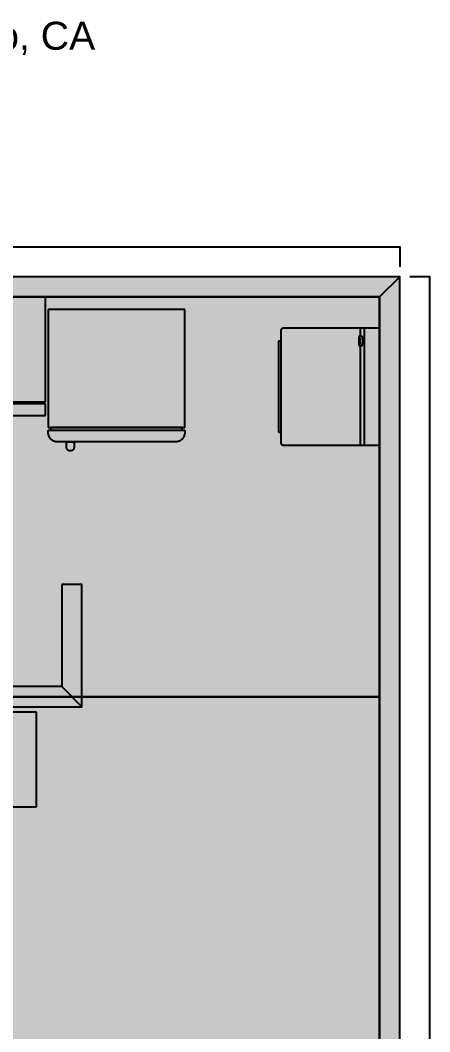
# Model space of a CAD drawing. Header units: metres. Extents: x -3.1 to 3, y -13.3 to 13.4.
# Drawn here: x 0.96 to 3.01, y 7.92 to 12.96 of the extents above; entities that cross this region are included whole.
import ezdxf

# ---------------------------------------------------------------- set-up
doc = ezdxf.new("R2010")
doc.units = ezdxf.units.M
doc.header["$MEASUREMENT"] = 0
for name, color, linetype in [('Poly-Appliances', 45, 'Continuous'), ('Poly-DimensionsExterior', 255, 'Continuous'), ('Poly-Fixtures', 45, 'Continuous'), ('Poly-Header', 255, 'Continuous'), ('Poly-RoomsHatch', 31, 'Continuous'), ('Poly-WallsHatch', 8, 'Continuous')]:
    doc.layers.add(name, color=color, linetype=linetype)
doc.styles.get("Standard").update_dxf_attribs({"font": 'arial.ttf'})

msp = doc.modelspace()

# ---------------------------------------------------------------- hatches: boundary and pattern name
at = {"layer": 'Poly-RoomsHatch'}
h = msp.add_hatch(color=254, dxfattribs=at)
h.dxf.hatch_style = 1
h.paths.add_polyline_path([(2.755273, 11.584334), (-2.755273, 11.584334), (-2.755273, 10.128293), (-1.184988, 10.128293), (-1.184988, 9.589497), (1.219811, 9.589497), (2.755273, 9.589497)])
h = msp.add_hatch(color=31, dxfattribs=at)
h.dxf.hatch_style = 1
h.paths.add_polyline_path([(-2.755273, -11.584335), (0.893237, -11.584335), (0.893237, -7.204682), (2.755273, -7.204682), (2.755273, 9.589497), (1.219811, 9.589497), (-1.184988, 9.589497), (-1.184988, 10.128293), (-2.755273, 10.128293)])
at = {"layer": 'Poly-WallsHatch'}
h = msp.add_hatch(color=8, dxfattribs=at)
h.dxf.hatch_style = 1
h.paths.add_polyline_path([(-2.755273, 11.584334), (2.755273, 11.584334), (2.855273, 11.684334), (-2.855273, 11.684334)])
h = msp.add_hatch(color=8, dxfattribs=at)
h.dxf.hatch_style = 1
h.paths.add_polyline_path([(2.755273, 11.584334), (2.755273, -7.204682), (2.855273, -7.304682), (2.855273, 11.684334)])
h = msp.add_hatch(color=8, dxfattribs=at)
h.dxf.hatch_style = 1
h.paths.add_polyline_path([(1.169811, 10.148812), (1.169811, 9.639497), (1.269811, 9.539497), (1.269811, 10.148812)])
h = msp.add_hatch(color=8, dxfattribs=at)
h.dxf.hatch_style = 1
h.paths.add_polyline_path([(-1.184988, 9.539497), (1.269811, 9.539497), (1.169811, 9.639497), (-1.084988, 9.639497)])

# ---------------------------------------------------------------- linework, layer by layer
at = {"layer": 'Poly-Appliances', "color": 45}
for points in [[(1.783487, 11.521571), (1.102579, 11.521571)], [(1.102579, 11.521571), (1.102579, 10.931883)], [(1.783487, 10.931883), (1.783487, 11.521571)], [(1.783487, 11.521571), (1.783487, 11.521571)], [(2.264139, 11.413422), (2.26418, 11.414787), (2.264299, 11.416119), (2.264494, 11.417414), (2.264761, 11.418667), (2.265097, 11.419874), (2.265499, 11.421029), (2.265963, 11.422128), (2.266486, 11.423167), (2.267065, 11.42414), (2.267696, 11.425043), (2.268376, 11.425871), (2.269102, 11.426619), (2.26987, 11.427283), (2.270677, 11.427858), (2.271521, 11.428339), (2.272396, 11.428721), (2.273301, 11.429), (2.274232, 11.429171), (2.275186, 11.429229)], [(2.264139, 10.858862), (2.264139, 11.413422)], [(2.275186, 11.429229), (2.755272, 11.429229)], [(2.66042, 11.388614), (2.66042, 11.429229)], [(2.66042, 11.429229), (2.677863, 11.429229)], [(2.677863, 11.429229), (2.677863, 10.843054)], [(2.755272, 11.429229), (2.755272, 10.843048)], [(2.26414, 11.363023), (2.251483, 11.363023)], [(2.251483, 11.363023), (2.251483, 10.909238)], [(2.26414, 10.909238), (2.26414, 11.363023)], [(2.654493, 11.388622), (2.654192, 11.388532), (2.653898, 11.388268), (2.653612, 11.387836), (2.653335, 11.387244), (2.653069, 11.3865), (2.652814, 11.38561), (2.652571, 11.384582), (2.652342, 11.383424), (2.652127, 11.382142), (2.651927, 11.380745), (2.651744, 11.379239), (2.651579, 11.377631), (2.651432, 11.37593), (2.651305, 11.374142), (2.651199, 11.372275), (2.651115, 11.370336), (2.651053, 11.368333), (2.651015, 11.366272), (2.651003, 11.364161)], [(2.651003, 11.364161), (2.651003, 11.364161)], [(2.651003, 11.364161), (2.651015, 11.362051), (2.651053, 11.35999), (2.651115, 11.357986), (2.651199, 11.356047), (2.651305, 11.35418), (2.651432, 11.352392), (2.651579, 11.350691), (2.651744, 11.349084), (2.651927, 11.347577), (2.652127, 11.34618), (2.652342, 11.344898), (2.652571, 11.34374), (2.652814, 11.342712), (2.653069, 11.341822), (2.653335, 11.341078), (2.653612, 11.340486), (2.653898, 11.340054), (2.654192, 11.33979), (2.654493, 11.3397)], [(2.657984, 11.364161), (2.657971, 11.366272), (2.657933, 11.368333), (2.657872, 11.370336), (2.657787, 11.372275), (2.657681, 11.374142), (2.657554, 11.37593), (2.657407, 11.377631), (2.657242, 11.379239), (2.657059, 11.380745), (2.65686, 11.382142), (2.656645, 11.383424), (2.656415, 11.384582), (2.656172, 11.38561), (2.655917, 11.3865), (2.655651, 11.387244), (2.655374, 11.387836), (2.655088, 11.388268), (2.654794, 11.388532), (2.654493, 11.388622)], [(2.654493, 11.3397), (2.654794, 11.33979), (2.655088, 11.340054), (2.655374, 11.340486), (2.655651, 11.341078), (2.655917, 11.341822), (2.656172, 11.342712), (2.656415, 11.34374), (2.656645, 11.344898), (2.65686, 11.34618), (2.657059, 11.347577), (2.657242, 11.349084), (2.657407, 11.350691), (2.657554, 11.352392), (2.657681, 11.35418), (2.657787, 11.356047), (2.657872, 11.357986), (2.657933, 11.35999), (2.657971, 11.362051), (2.657984, 11.364161)], [(2.665657, 11.388614), (2.654494, 11.388614)], [(2.665657, 11.388614), (2.665958, 11.388524), (2.666252, 11.388259), (2.666538, 11.387828), (2.666815, 11.387236), (2.667081, 11.386491), (2.667336, 11.385601), (2.667579, 11.384573), (2.667808, 11.383415), (2.668023, 11.382133), (2.668223, 11.380736), (2.668406, 11.379229), (2.668571, 11.377622), (2.668718, 11.375921), (2.668845, 11.374133), (2.668951, 11.372266), (2.669035, 11.370327), (2.669097, 11.368324), (2.669135, 11.366263), (2.669148, 11.364153)], [(2.669148, 11.364153), (2.669135, 11.362043), (2.669097, 11.359983), (2.669035, 11.357979), (2.668951, 11.35604), (2.668845, 11.354173), (2.668718, 11.352386), (2.668571, 11.350684), (2.668406, 11.349077), (2.668223, 11.347571), (2.668023, 11.346173), (2.667808, 11.344891), (2.667579, 11.343733), (2.667336, 11.342705), (2.667081, 11.341815), (2.666815, 11.341071), (2.666538, 11.340479), (2.666252, 11.340047), (2.665958, 11.339782), (2.665657, 11.339693)], [(2.665657, 11.3397), (2.654494, 11.3397)], [(2.66042, 10.843054), (2.66042, 11.3397)], [(1.102579, 10.931883), (1.783487, 10.931883)], [(1.102579, 10.907356), (1.102579, 10.918797)], [(1.102579, 10.918797), (1.783487, 10.918797)], [(1.147314, 10.861192), (1.143454, 10.861362), (1.139685, 10.861861), (1.136021, 10.862676), (1.132474, 10.863792), (1.12906, 10.865197), (1.12579, 10.866876), (1.122679, 10.868816), (1.119739, 10.871002), (1.116985, 10.87342), (1.114429, 10.876058), (1.112085, 10.8789), (1.109967, 10.881934), (1.108087, 10.885144), (1.10646, 10.888518), (1.105099, 10.892042), (1.104017, 10.895702), (1.103227, 10.899483), (1.102743, 10.903372), (1.102579, 10.907356)], [(1.77035, 10.931884), (1.115716, 10.931884)], [(1.115716, 10.931884), (1.115716, 10.918804)], [(1.115716, 10.918804), (1.77035, 10.918804)], [(1.783487, 10.907356), (1.783323, 10.903372), (1.782839, 10.899483), (1.78205, 10.895702), (1.780968, 10.892042), (1.779606, 10.888518), (1.777979, 10.885144), (1.7761, 10.881934), (1.773982, 10.8789), (1.771638, 10.876058), (1.769082, 10.87342), (1.766328, 10.871002), (1.763388, 10.868816), (1.760277, 10.866876), (1.757007, 10.865197), (1.753593, 10.863792), (1.750046, 10.862676), (1.746382, 10.861861), (1.742613, 10.861362), (1.738753, 10.861192)], [(1.77035, 10.918804), (1.77035, 10.931884)], [(1.77035, 10.931884), (1.77035, 10.931884)], [(1.783487, 10.918797), (1.783487, 10.907356)], [(1.783487, 10.918797), (1.783487, 10.918797)], [(2.251483, 10.909238), (2.26414, 10.909238)], [(2.26414, 10.909238), (2.26414, 10.909238)], [(1.738753, 10.861192), (1.147314, 10.861192)], [(1.194405, 10.832124), (1.194405, 10.861199)], [(1.194405, 10.861199), (1.231132, 10.861199)], [(1.231132, 10.861199), (1.231132, 10.832124)], [(2.264139, 10.858862), (2.264139, 10.858862)], [(2.275186, 10.843048), (2.274232, 10.843107), (2.273301, 10.843278), (2.272396, 10.843558), (2.271521, 10.843941), (2.270677, 10.844423), (2.26987, 10.844998), (2.269102, 10.845662), (2.268376, 10.846411), (2.267696, 10.84724), (2.267065, 10.848143), (2.266486, 10.849116), (2.265963, 10.850155), (2.265499, 10.851255), (2.265097, 10.852411), (2.264761, 10.853617), (2.264494, 10.854871), (2.264299, 10.856166), (2.26418, 10.857498), (2.264139, 10.858862)], [(1.209316, 10.816737), (1.208029, 10.816794), (1.206773, 10.81696), (1.205551, 10.817231), (1.204369, 10.817604), (1.203231, 10.818072), (1.202141, 10.818631), (1.201103, 10.819278), (1.200124, 10.820006), (1.199206, 10.820812), (1.198354, 10.821691), (1.197573, 10.822639), (1.196867, 10.82365), (1.19624, 10.82472), (1.195698, 10.825844), (1.195244, 10.827019), (1.194884, 10.828239), (1.194621, 10.8295), (1.19446, 10.830796), (1.194405, 10.832124)], [(1.21622, 10.816737), (1.209316, 10.816737)], [(1.231132, 10.832124), (1.231077, 10.830796), (1.230916, 10.8295), (1.230653, 10.828239), (1.230292, 10.827019), (1.229838, 10.825844), (1.229296, 10.82472), (1.22867, 10.82365), (1.227964, 10.822639), (1.227183, 10.821691), (1.226331, 10.820812), (1.225413, 10.820006), (1.224433, 10.819278), (1.223396, 10.818631), (1.222306, 10.818072), (1.221168, 10.817604), (1.219985, 10.817231), (1.218764, 10.81696), (1.217507, 10.816794), (1.21622, 10.816737)], [(1.21622, 10.816737), (1.21622, 10.816737)], [(2.755272, 10.843048), (2.275186, 10.843048)], [(2.677863, 10.843054), (2.66042, 10.843054)]]:
    msp.add_lwpolyline(points, dxfattribs=at)
at = {"layer": 'Poly-DimensionsExterior', "color": 255}
for points in [[(0.233273, 11.834334), (2.855273, 11.834334), (2.855273, 11.734334)], [(3.005273, 2.456433), (3.005273, 11.684334), (2.905273, 11.684334)]]:
    msp.add_lwpolyline(points, dxfattribs=at)
at = {"layer": 'Poly-Fixtures', "color": 45}
for points in [[(1.089311, 11.584235), (-2.755173, 11.584235)], [(1.089311, 11.061123), (1.089311, 11.584235)], [(-2.755173, 11.061123), (1.089311, 11.061123)], [(1.08466, 11.050472), (1.08466, 11.061123)], [(1.089311, 11.050472), (0.329388, 11.050472)], [(1.089311, 10.992548), (1.089311, 11.050472)], [(0.329388, 10.992548), (1.089311, 10.992548)], [(1.040612, 9.512864), (0.318614, 9.512864)], [(1.043993, 9.509527), (1.04398, 9.509815), (1.043944, 9.510096), (1.043884, 9.51037), (1.043802, 9.510634), (1.043699, 9.510889), (1.043576, 9.511133), (1.043434, 9.511365), (1.043274, 9.511584), (1.043097, 9.51179), (1.042904, 9.51198), (1.042696, 9.512155), (1.042474, 9.512313), (1.042238, 9.512453), (1.041991, 9.512575), (1.041733, 9.512676), (1.041465, 9.512757), (1.041188, 9.512816), (1.040903, 9.512852), (1.040612, 9.512864)], [(1.043993, 9.043777), (1.043993, 9.509527)], [(0.318614, 9.040441), (1.040612, 9.040441)], [(1.040612, 9.040441), (1.040903, 9.040453), (1.041188, 9.040489), (1.041465, 9.040548), (1.041733, 9.040629), (1.041991, 9.04073), (1.042238, 9.040852), (1.042474, 9.040992), (1.042696, 9.04115), (1.042904, 9.041325), (1.043097, 9.041515), (1.043274, 9.041721), (1.043434, 9.04194), (1.043576, 9.042172), (1.043699, 9.042416), (1.043802, 9.042671), (1.043884, 9.042935), (1.043944, 9.043208), (1.04398, 9.04349), (1.043993, 9.043777)]]:
    msp.add_lwpolyline(points, dxfattribs=at)
at = {"layer": 'Poly-Rooms', "color": 254}
msp.add_lwpolyline([(2.755273, 11.584334), (-2.755273, 11.584334), (-2.755273, 10.128293), (-1.184988, 10.128293), (-1.184988, 9.589497), (1.219811, 9.589497), (2.755273, 9.589497), (2.755273, 11.584334)], dxfattribs=at)
at = {"layer": 'Poly-Rooms', "color": 31}
msp.add_lwpolyline([(-2.755273, -11.584335), (0.893237, -11.584335), (0.893237, -7.204682), (2.755273, -7.204682), (2.755273, 9.589497), (1.219811, 9.589497), (-1.184988, 9.589497), (-1.184988, 10.128293), (-2.755273, 10.128293), (-2.755273, -11.584335)], dxfattribs=at)
at = {"layer": 'Poly-Walls', "color": 8}
for points in [[(-2.755273, 11.584334), (2.755273, 11.584334), (2.855273, 11.684334), (-2.855273, 11.684334), (-2.755273, 11.584334)], [(2.755273, 11.584334), (2.755273, -7.204682), (2.855273, -7.304682), (2.855273, 11.684334), (2.755273, 11.584334)], [(1.169811, 10.148812), (1.169811, 9.639497), (1.269811, 9.539497), (1.269811, 10.148812), (1.169811, 10.148812)], [(-1.184988, 9.539497), (1.269811, 9.539497), (1.169811, 9.639497), (-1.084988, 9.639497), (-1.184988, 9.539497)]]:
    msp.add_lwpolyline(points, dxfattribs=at)

# ---------------------------------------------------------------- texts
at = {"layer": 'Poly-Header', "color": 255, "insert": (0, 12.874334), "char_height": 0.14, "width": 3.3292, "attachment_point": 5}
msp.add_mtext('\\A1;644 Emerson St, Palo Alto, CA', dxfattribs=at)

doc.saveas('drawing.dxf')
